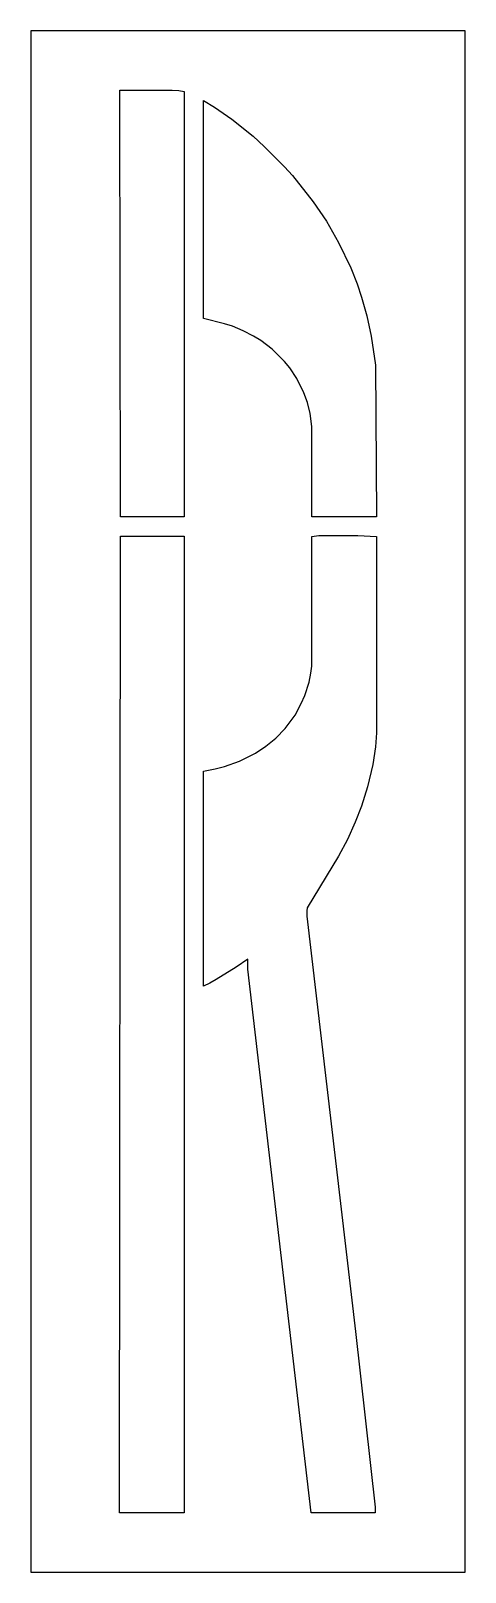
# Model space of a CAD drawing. Header units: inches. Extents: x 0 to 22, y 0 to 78.
import ezdxf

# ---------------------------------------------------------------- set-up
doc = ezdxf.new("R2010")
doc.units = ezdxf.units.IN
doc.header["$MEASUREMENT"] = 0
doc.layers.add('CUT', color=1, linetype='Continuous')

msp = doc.modelspace()

# ---------------------------------------------------------------- linework, layer by layer
at = {"layer": 'CUT'}
for points in [[(0, 0), (22, 0), (22, 78), (0, 78)], [(7.767, 74.927), (7.767, 53.405), (4.544, 53.405), (4.507, 75), (7.154, 75), (7.496, 74.982)], [(14.968, 68.362), (15.591, 67.288), (16.209, 65.999), (16.522, 65.192), (16.743, 64.525), (17.013, 63.569), (17.234, 62.547), (17.455, 61.08), (17.5, 53.408), (14.238, 53.408), (14.238, 57.969), (14.145, 58.635), (14.008, 59.191), (13.828, 59.687), (13.475, 60.398), (13.117, 60.939), (12.853, 61.258), (12.228, 61.886), (11.645, 62.329), (11.284, 62.556), (10.753, 62.822), (10.215, 63.046), (9.816, 63.18), (8.75, 63.436), (8.75, 74.473), (9.3, 74.145), (10.185, 73.523), (11.262, 72.666), (11.822, 72.152), (12.851, 71.118), (13.25, 70.674), (14.304, 69.34)], [(7.759, 52.42), (7.759, 3.007), (4.5, 3.007), (4.544, 52.42)], [(16.032, 37.07), (15.591, 36.226), (13.99, 33.62), (13.976, 33.474), (13.977, 33.203), (16.438, 12.186), (17.448, 3.296), (17.448, 3), (14.2, 3), (11.977, 22.12), (11, 30.521), (11, 31.026), (10.406, 30.613), (9.381, 29.986), (9.072, 29.81), (8.749, 29.66), (8.749, 40.541), (9.33, 40.645), (9.816, 40.779), (10.576, 41.048), (11.372, 41.447), (11.911, 41.807), (12.405, 42.206), (12.884, 42.693), (13.382, 43.375), (13.696, 43.96), (13.875, 44.367), (14.096, 45.034), (14.189, 45.501), (14.233, 45.856), (14.233, 52.412), (14.595, 52.464), (16.563, 52.464), (17.5, 52.417), (17.5, 42.478), (17.455, 41.767), (17.323, 40.878), (17.053, 39.745), (16.743, 38.767), (16.431, 37.959)]]:
    msp.add_lwpolyline(points, close=True, dxfattribs=at)

doc.saveas('drawing.dxf')
